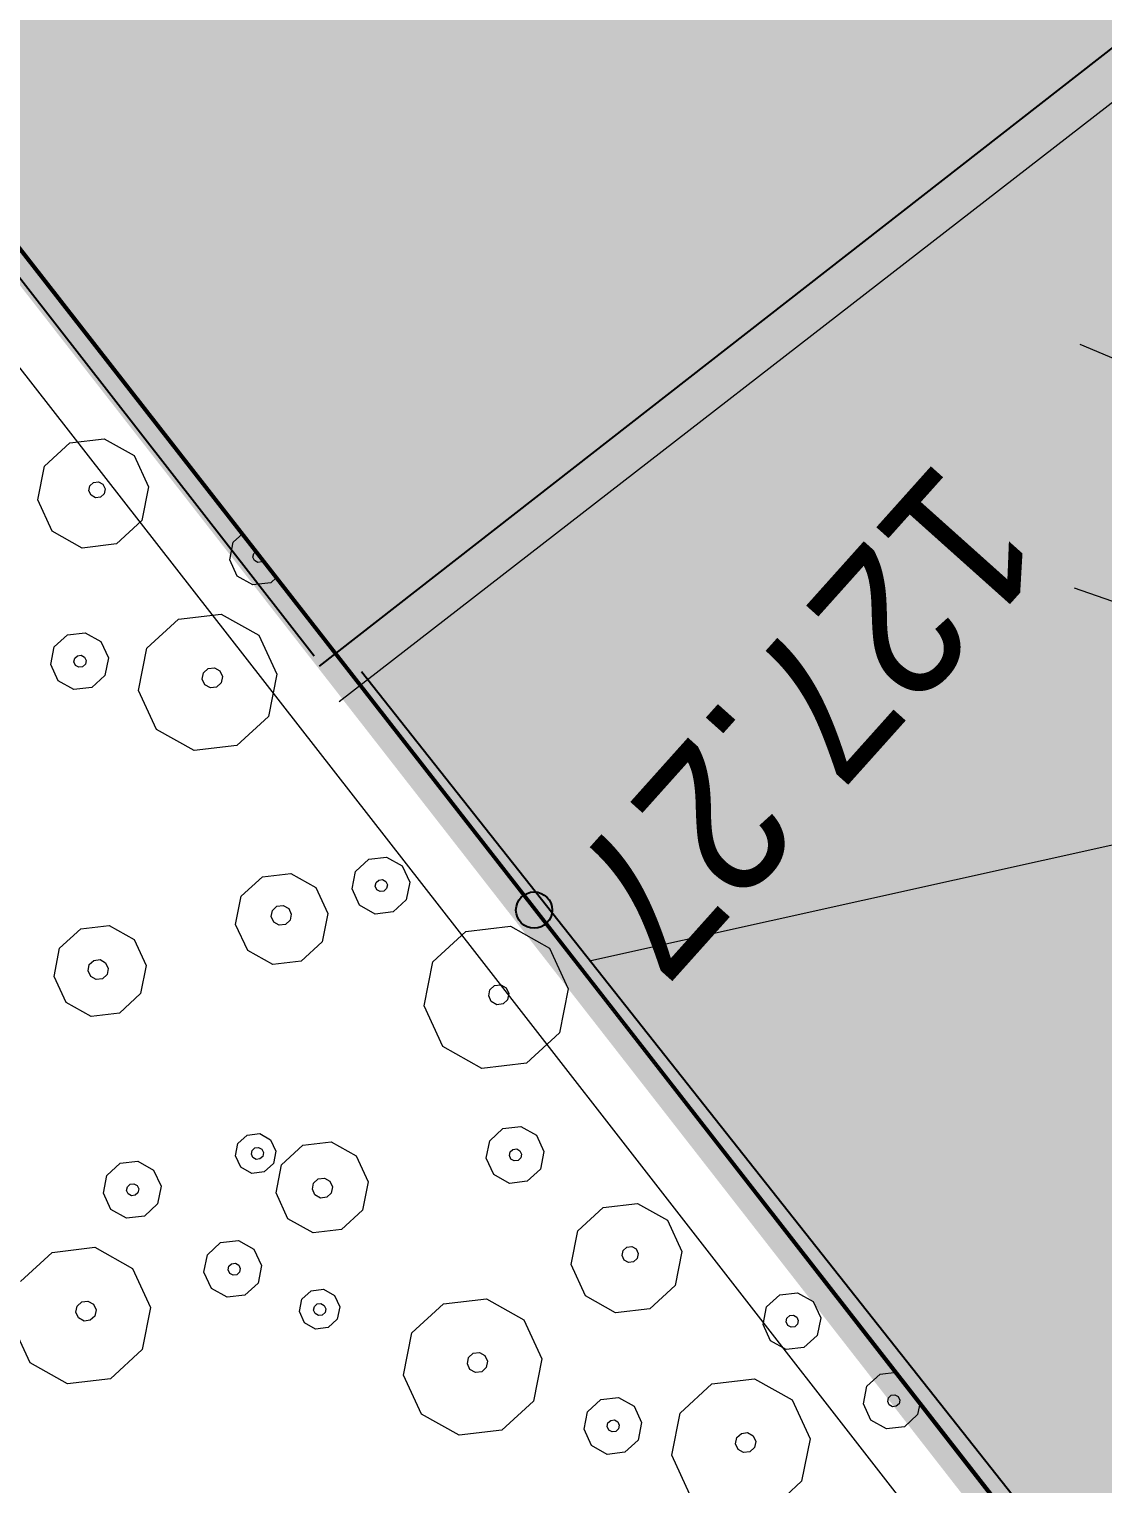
# Model space of a CAD drawing. Header units: metres. Extents: x -2858 to 512, y -1995 to 1252.
# Drawn here: x -452.725 to -449.766, y -161.776 to -157.764 of the extents above; entities that cross this region are included whole.
import ezdxf
from ezdxf.enums import TextEntityAlignment as Align
from ezdxf.lldxf.tags import DXFTag

# ---------------------------------------------------------------- set-up
doc = ezdxf.new("R2010")
doc.units = ezdxf.units.M
doc.header["$PDMODE"] = 33
doc.header["$PDSIZE"] = 0.1
for name, color, linetype in [('Calque commun', 7, 'Continuous'), ('Calque11', 7, 'Continuous'), ('Calque14', 7, 'Continuous'), ('Calque15', 7, 'Continuous'), ('Calque17', 7, 'Continuous')]:
    doc.layers.add(name, color=color, linetype=linetype)
doc.styles.add('Arial12', font='arial.ttf', dxfattribs={"width": 0.9, "height": 0.41584})
doc.styles.add('Arial18', font='arial.ttf', dxfattribs={"height": 0.309252})
tags = doc.linetypes.add('DASHDOT2', pattern=[0.5, 0.25, -0.125, 0, -0.125]).pattern_tags.tags
tags[10:11] = [DXFTag(74, 4), DXFTag(75, 0), DXFTag(340, '0'), DXFTag(46, 1.0), DXFTag(50, 0.0), DXFTag(44, 0.0), DXFTag(45, 0.0)]
tags[8:9] = [DXFTag(74, 4), DXFTag(75, 0), DXFTag(340, '0'), DXFTag(46, 1.0), DXFTag(50, 0.0), DXFTag(44, 0.0), DXFTag(45, 0.0)]
tags[6:7] = [DXFTag(74, 4), DXFTag(75, 0), DXFTag(340, '0'), DXFTag(46, 1.0), DXFTag(50, 0.0), DXFTag(44, 0.0), DXFTag(45, 0.0)]
tags[4:5] = [DXFTag(74, 4), DXFTag(75, 0), DXFTag(340, '0'), DXFTag(46, 1.0), DXFTag(50, 0.0), DXFTag(44, 0.0), DXFTag(45, 0.0)]

# ---------------------------------------------------------------- blocks, each defined once
blk = doc.blocks.new('PointTopo_SPE')
at = {"layer": 'Calque commun', "color": 1, "linetype": 'ByBlock', "lineweight": -2}
blk.add_point((0, 0), dxfattribs=at)
blk = doc.blocks.new('geometrebondepartleger')
at = {"layer": 'Calque commun', "color": 10, "linetype": 'DASHDOT2', "lineweight": 18, "flags": 128}
blk.add_lwpolyline([(45.2867, 98.0868), (42.9361, 93.8756), (22.4919, 69.3549), (46.896, 54.8213), (60.0219, 76.4824), (130.1549, 64.2531), (145.3143, 148.376), (109.3485, 154.881), (91.263, 130.1164), (87.3779, 124.8321), (86.3313, 123.2789), (83.8109, 118.8118), (74.9183, 102.5858), (72.6157, 98.3586), (63.0649, 85.9136), (45.1583, 97.9611)], close=True, dxfattribs=at)
at = {"layer": 'Calque11', "color": 7, "linetype": 'Continuous', "lineweight": 9}
blk.add_polyline3d([(125.0277, 35.9078, 79), (133.3383, 81.851, 79), (145.3136, 148.3761, 79)], dxfattribs=at)
at = {"layer": 'Calque17', "color": 1, "linetype": 'Continuous', "lineweight": 9}
for points in [[(125.174, 36.6886, 79), (126.5286, 44.1348, 79), (125.0378, 35.9435, 79), (126.4161, 43.4883, 79), (128.681, 56.0642, 79), (129.9759, 63.1341, 79), (132.1933, 75.6042, 79), (133.3383, 81.851, 79), (135.2222, 92.3412, 79), (136.4776, 99.3268, 79), (138.1727, 108.7115, 79), (140.4846, 121.4626, 79), (141.0933, 124.9318, 79)], [(125.3707, 36.6528, 79), (126.7254, 44.0992, 79), (125.2346, 35.9078, 79), (126.6129, 43.4526, 79), (128.8778, 56.0285, 79), (130.1727, 63.0986, 79), (132.3901, 75.5687, 79), (133.5351, 81.8153, 79), (135.4191, 92.3058, 79), (136.6745, 99.2914, 79), (138.3695, 108.676, 79), (140.6815, 121.4274, 79), (141.2903, 124.8972, 79)]]:
    blk.add_polyline3d(points, dxfattribs=at)
at = {"layer": 'Calque14', "color": 0, "linetype": 'ByBlock', "lineweight": -2}
blk.add_blockref('PointTopo_SPE', (138.1727, 108.7115, 206.2658), dxfattribs=at)
at = {"layer": 'Calque15', "color": 1, "linetype": 'ByBlock', "lineweight": -2, "style": 'Arial12', "width": 0.9}
blk.add_text('127.27', height=0.41584, dxfattribs=at).set_placement((136.4919, 109.126, 206.2658), align=Align.TOP_LEFT)
blk = doc.blocks.new('new95')
at = {"layer": 'Calque commun', "color": 1, "linetype": 'Continuous', "lineweight": 9}
blk.add_arc((0, 0), 0.5, 0, 359.9994, dxfattribs=at)
blk = doc.blocks.new('new96')
at = {"layer": 'Calque commun', "color": 1, "linetype": 'Continuous', "lineweight": 9}
blk.add_arc((0, 0), 0.5, 0, 359.9994, dxfattribs=at)
blk = doc.blocks.new('DimLine4483')
at = {"layer": 'Calque commun', "color": 1, "linetype": 'Continuous', "lineweight": 9}
for p, q in [((64.5065, 94.9271), (64.57, 95.2712)), ((64.5337, 95.0746), (64.337, 95.1108)), ((64.5337, 95.0746), (67.4397, 94.5384)), ((67.4125, 94.3909), (67.476, 94.7351)), ((67.4397, 94.5384), (67.6364, 94.5021))]:
    blk.add_line(p, q, dxfattribs=at)
at = {"layer": 'Calque commun', "color": 1, "linetype": 'Continuous', "lineweight": 9, "xscale": 0.1000000055765411, "yscale": 0.1000000055765411, "zscale": 0.1000000055765411, "rotation": 349.5466312477312}
for name, p in [('new95', (64.5337, 95.0746)), ('new96', (67.4397, 94.5384))]:
    blk.add_blockref(name, p, dxfattribs=at)
at = {"layer": 'Calque commun', "color": 1, "linetype": 'Continuous', "lineweight": 9, "style": 'Arial18'}
blk.add_text('300', height=0.30925, rotation=349.5466, dxfattribs=at).set_placement((65.9885, 94.8163), align=Align.BOTTOM_CENTER)
blk = doc.blocks.new('pattern')
at = {"layer": 'Calque commun', "color": 54, "linetype": 'Continuous', "lineweight": 9}
for p, q in [((68.2434, 99.0855), (68.2731, 99.1031)), ((68.2731, 99.1031), (68.3223, 99.0984)), ((68.3223, 99.0984), (68.3594, 99.0657)), ((68.2759, 99.0399), (68.2849, 99.0452)), ((68.2849, 99.0452), (68.2952, 99.0442)), ((68.2952, 99.0442), (68.303, 99.0373)), ((68.3594, 99.0657), (68.3702, 99.0174)), ((68.2718, 99.0304), (68.2759, 99.0399)), ((68.274, 99.0202), (68.2718, 99.0304)), ((68.2818, 99.0134), (68.274, 99.0202)), ((68.2922, 99.0124), (68.2818, 99.0134)), ((68.3011, 99.0177), (68.2922, 99.0124)), ((68.3052, 99.0272), (68.3011, 99.0177)), ((68.303, 99.0373), (68.3052, 99.0272)), ((68.3702, 99.0174), (68.3505, 98.972)), ((68.2587, 98.9516), (68.2247, 98.9816)), ((68.3505, 98.972), (68.3079, 98.9469)), ((68.5209, 98.9271), (68.6231, 98.9875)), ((68.6231, 98.9875), (68.7412, 98.9762)), ((68.3079, 98.9469), (68.2587, 98.9516)), ((68.4737, 98.8183), (68.5209, 98.9271)), ((68.4995, 98.7024), (68.4737, 98.8183)), ((68.619, 98.8041), (68.6259, 98.8199)), ((68.6228, 98.7872), (68.619, 98.8041)), ((68.6259, 98.8199), (68.6408, 98.8287)), ((68.6408, 98.8287), (68.658, 98.8271)), ((68.658, 98.8271), (68.671, 98.8156)), ((68.671, 98.8156), (68.6748, 98.7987)), ((68.6357, 98.7757), (68.6228, 98.7872)), ((68.653, 98.7741), (68.6357, 98.7757)), ((68.6679, 98.7829), (68.653, 98.7741)), ((68.6748, 98.7987), (68.6679, 98.7829)), ((68.856, 98.7819), (68.8088, 98.673)), ((68.2328, 98.6807), (68.2525, 98.7261)), ((68.2525, 98.7261), (68.2951, 98.7512)), ((68.2951, 98.7512), (68.3443, 98.7465)), ((68.3443, 98.7465), (68.3813, 98.7138)), ((68.2436, 98.6325), (68.2328, 98.6807)), ((68.295, 98.6756), (68.2991, 98.6851)), ((68.2991, 98.6851), (68.3081, 98.6904)), ((68.3081, 98.6904), (68.3184, 98.6894)), ((68.3184, 98.6894), (68.3262, 98.6825)), ((68.3262, 98.6825), (68.3285, 98.6724)), ((68.3813, 98.7138), (68.3921, 98.6656)), ((68.5885, 98.6239), (68.4995, 98.7024)), ((68.2973, 98.6655), (68.295, 98.6756)), ((68.305, 98.6586), (68.2973, 98.6655)), ((68.3154, 98.6576), (68.305, 98.6586)), ((68.3243, 98.6629), (68.3154, 98.6576)), ((68.3285, 98.6724), (68.3243, 98.6629)), ((68.3921, 98.6656), (68.3724, 98.6202)), ((68.8088, 98.673), (68.7066, 98.6126)), ((68.2806, 98.5997), (68.2436, 98.6325)), ((68.3724, 98.6202), (68.3298, 98.595)), ((68.7066, 98.6126), (68.5885, 98.6239)), ((68.3298, 98.595), (68.2806, 98.5997)), ((68.7968, 98.5511), (68.8394, 98.5763)), ((68.8394, 98.5763), (68.8886, 98.5716)), ((68.8886, 98.5716), (68.9257, 98.5388)), ((68.7771, 98.5058), (68.7968, 98.5511)), ((68.9257, 98.5388), (68.9364, 98.4906)), ((68.7879, 98.4575), (68.7771, 98.5058)), ((68.8393, 98.5006), (68.8435, 98.5102)), ((68.8416, 98.4905), (68.8393, 98.5006)), ((68.8494, 98.4836), (68.8416, 98.4905)), ((68.8435, 98.5102), (68.8524, 98.5154)), ((68.8597, 98.4826), (68.8494, 98.4836)), ((68.8524, 98.5154), (68.8627, 98.5145)), ((68.8686, 98.4879), (68.8597, 98.4826)), ((68.8627, 98.5145), (68.8705, 98.5076)), ((68.8728, 98.4974), (68.8686, 98.4879)), ((68.8705, 98.5076), (68.8728, 98.4974)), ((68.9364, 98.4906), (68.9167, 98.4452)), ((68.8249, 98.4248), (68.7879, 98.4575)), ((68.9167, 98.4452), (68.8742, 98.4201)), ((68.8742, 98.4201), (68.8249, 98.4248)), ((68.3719, 98.3191), (68.4536, 98.3674)), ((68.4536, 98.3674), (68.5481, 98.3584)), ((68.5481, 98.3584), (68.6193, 98.2956)), ((68.3341, 98.232), (68.3719, 98.3191)), ((68.6193, 98.2956), (68.6399, 98.2029)), ((68.8494, 98.2292), (68.9516, 98.2895)), ((68.9516, 98.2895), (69.0697, 98.2783)), ((68.4558, 98.2334), (68.4678, 98.2404)), ((68.4678, 98.2404), (68.4815, 98.2391)), ((69.0697, 98.2783), (69.1587, 98.1997)), ((68.3547, 98.1394), (68.3341, 98.232)), ((68.4503, 98.2207), (68.4558, 98.2334)), ((68.4533, 98.2071), (68.4503, 98.2207)), ((68.4637, 98.198), (68.4533, 98.2071)), ((68.4894, 98.2037), (68.4775, 98.1967)), ((68.4815, 98.2391), (68.4919, 98.2299)), ((68.4949, 98.2164), (68.4894, 98.2037)), ((68.4919, 98.2299), (68.4949, 98.2164)), ((68.6399, 98.2029), (68.6021, 98.1158)), ((68.8022, 98.1203), (68.8494, 98.2292)), ((69.1587, 98.1997), (69.1845, 98.0839)), ((68.4775, 98.1967), (68.4637, 98.198)), ((68.4259, 98.0765), (68.3547, 98.1394)), ((68.828, 98.0045), (68.8022, 98.1203)), ((68.9475, 98.1061), (68.9544, 98.122)), ((68.9544, 98.122), (68.9693, 98.1308)), ((68.9693, 98.1308), (68.9865, 98.1291)), ((68.9865, 98.1291), (68.9995, 98.1177)), ((68.6021, 98.1158), (68.5204, 98.0675)), ((68.9512, 98.0892), (68.9475, 98.1061)), ((68.9642, 98.0778), (68.9512, 98.0892)), ((68.9963, 98.0849), (68.9814, 98.0761)), ((69.0032, 98.1008), (68.9963, 98.0849)), ((68.9995, 98.1177), (69.0032, 98.1008)), ((69.1845, 98.0839), (69.1373, 97.975)), ((68.5204, 98.0675), (68.4259, 98.0765)), ((68.9814, 98.0761), (68.9642, 98.0778)), ((68.9169, 97.926), (68.828, 98.0045)), ((69.1373, 97.975), (69.0351, 97.9147)), ((69.0351, 97.9147), (68.9169, 97.926)), ((68.4001, 97.8065), (68.4197, 97.8518)), ((68.4197, 97.8518), (68.4623, 97.877)), ((68.4623, 97.877), (68.5115, 97.8723)), ((68.5115, 97.8723), (68.5486, 97.8395)), ((68.5486, 97.8395), (68.5593, 97.7913)), ((68.4108, 97.7582), (68.4001, 97.8065)), ((68.4623, 97.8013), (68.4664, 97.8109)), ((68.4645, 97.7912), (68.4623, 97.8013)), ((68.4664, 97.8109), (68.4753, 97.8161)), ((68.4753, 97.8161), (68.4857, 97.8152)), ((68.4857, 97.8152), (68.4935, 97.8083)), ((68.4957, 97.7981), (68.4916, 97.7886)), ((68.4935, 97.8083), (68.4957, 97.7981)), ((68.4479, 97.7255), (68.4108, 97.7582)), ((68.4723, 97.7843), (68.4645, 97.7912)), ((68.4826, 97.7833), (68.4723, 97.7843)), ((68.4916, 97.7886), (68.4826, 97.7833)), ((68.5593, 97.7913), (68.5397, 97.7459)), ((68.4971, 97.7208), (68.4479, 97.7255)), ((68.5397, 97.7459), (68.4971, 97.7208)), ((69.1003, 97.6865), (69.1141, 97.7183)), ((69.1141, 97.7183), (69.1439, 97.7358)), ((69.1439, 97.7358), (69.1783, 97.7326)), ((69.1783, 97.7326), (69.2043, 97.7097)), ((69.1078, 97.6527), (69.1003, 97.6865)), ((69.1397, 97.6837), (69.1439, 97.6933)), ((69.142, 97.6736), (69.1397, 97.6837)), ((69.1439, 97.6933), (69.1528, 97.6986)), ((69.1528, 97.6986), (69.1631, 97.6976)), ((69.1631, 97.6976), (69.1709, 97.6907)), ((69.1732, 97.6806), (69.1691, 97.671)), ((69.1709, 97.6907), (69.1732, 97.6806)), ((69.2043, 97.7097), (69.2118, 97.6759)), ((68.0407, 97.6026), (68.1471, 97.6655)), ((68.1471, 97.6655), (68.2702, 97.6538)), ((68.2702, 97.6538), (68.3629, 97.5719)), ((69.1338, 97.6298), (69.1078, 97.6527)), ((69.1498, 97.6667), (69.142, 97.6736)), ((69.1601, 97.6658), (69.1498, 97.6667)), ((69.1691, 97.671), (69.1601, 97.6658)), ((69.198, 97.6441), (69.1682, 97.6265)), ((69.2118, 97.6759), (69.198, 97.6441)), ((67.9915, 97.4892), (68.0407, 97.6026)), ((69.1682, 97.6265), (69.1338, 97.6298)), ((68.3629, 97.5719), (68.3897, 97.4513)), ((68.8053, 97.5472), (68.8735, 97.5874)), ((68.8735, 97.5874), (68.9522, 97.5799)), ((68.9522, 97.5799), (69.0115, 97.5276)), ((68.7739, 97.4746), (68.8053, 97.5472)), ((69.0115, 97.5276), (69.0287, 97.4503)), ((68.0184, 97.3686), (67.9915, 97.4892)), ((68.1527, 97.4735), (68.1596, 97.4894)), ((68.1596, 97.4894), (68.1745, 97.4982)), ((68.1745, 97.4982), (68.1918, 97.4965)), ((68.1918, 97.4965), (68.2047, 97.4851)), ((68.2047, 97.4851), (68.2085, 97.4682)), ((68.8741, 97.4669), (68.881, 97.4828)), ((68.881, 97.4828), (68.8959, 97.4916)), ((68.8959, 97.4916), (68.9131, 97.49)), ((68.9131, 97.49), (68.9261, 97.4785)), ((68.9261, 97.4785), (68.9298, 97.4616)), ((69.1534, 97.4362), (69.173, 97.4816)), ((69.173, 97.4816), (69.2156, 97.5067)), ((69.2156, 97.5067), (69.2648, 97.502)), ((69.2648, 97.502), (69.3019, 97.4693)), ((68.1565, 97.4566), (68.1527, 97.4735)), ((68.1695, 97.4452), (68.1565, 97.4566)), ((68.1867, 97.4435), (68.1695, 97.4452)), ((68.2016, 97.4523), (68.1867, 97.4435)), ((68.2085, 97.4682), (68.2016, 97.4523)), ((68.3897, 97.4513), (68.3406, 97.3379)), ((68.7911, 97.3974), (68.7739, 97.4746)), ((68.8779, 97.4501), (68.8741, 97.4669)), ((68.8908, 97.4386), (68.8779, 97.4501)), ((68.9081, 97.437), (68.8908, 97.4386)), ((68.923, 97.4458), (68.9081, 97.437)), ((68.9298, 97.4616), (68.923, 97.4458)), ((69.0287, 97.4503), (68.9972, 97.3778)), ((69.2143, 97.434), (69.2184, 97.4435)), ((69.2184, 97.4435), (69.2274, 97.4488)), ((69.2274, 97.4488), (69.2377, 97.4478)), ((69.2377, 97.4478), (69.2455, 97.441)), ((69.2455, 97.441), (69.2477, 97.4308)), ((69.3019, 97.4693), (69.3127, 97.421)), ((68.8504, 97.3451), (68.7911, 97.3974)), ((69.1641, 97.3879), (69.1534, 97.4362)), ((69.2165, 97.4239), (69.2143, 97.434)), ((69.2243, 97.417), (69.2165, 97.4239)), ((69.2347, 97.416), (69.2243, 97.417)), ((69.2436, 97.4213), (69.2347, 97.416)), ((69.2477, 97.4308), (69.2436, 97.4213)), ((69.3127, 97.421), (69.293, 97.3757)), ((68.1111, 97.2868), (68.0184, 97.3686)), ((68.9972, 97.3778), (68.9291, 97.3375)), ((69.2012, 97.3552), (69.1641, 97.3879)), ((69.293, 97.3757), (69.2504, 97.3505)), ((69.4634, 97.3308), (69.5656, 97.3911)), ((69.5656, 97.3911), (69.6837, 97.3799)), ((69.6837, 97.3799), (69.7727, 97.3013)), ((68.3406, 97.3379), (68.2341, 97.275)), ((68.9291, 97.3375), (68.8504, 97.3451)), ((68.9117, 97.3007), (68.9415, 97.3183)), ((68.9415, 97.3183), (68.9759, 97.315)), ((69.2504, 97.3505), (69.2012, 97.3552)), ((69.4162, 97.2219), (69.4634, 97.3308)), ((68.2341, 97.275), (68.1111, 97.2868)), ((68.8979, 97.269), (68.9117, 97.3007)), ((68.9335, 97.2686), (68.9377, 97.2781)), ((68.9377, 97.2781), (68.9466, 97.2834)), ((68.9466, 97.2834), (68.9569, 97.2824)), ((68.9569, 97.2824), (68.9647, 97.2756)), ((68.9759, 97.315), (69.0019, 97.2921)), ((69.0019, 97.2921), (69.0094, 97.2584)), ((69.7727, 97.3013), (69.7985, 97.1855)), ((68.9054, 97.2352), (68.8979, 97.269)), ((68.9358, 97.2585), (68.9335, 97.2686)), ((68.9436, 97.2516), (68.9358, 97.2585)), ((68.9539, 97.2506), (68.9436, 97.2516)), ((68.9629, 97.2559), (68.9539, 97.2506)), ((68.967, 97.2654), (68.9629, 97.2559)), ((68.9647, 97.2756), (68.967, 97.2654)), ((69.0094, 97.2584), (68.9956, 97.2266)), ((68.9314, 97.2123), (68.9054, 97.2352)), ((68.9658, 97.209), (68.9314, 97.2123)), ((68.9956, 97.2266), (68.9658, 97.209)), ((69.442, 97.1061), (69.4162, 97.2219)), ((69.5615, 97.2077), (69.5684, 97.2236)), ((69.5653, 97.1908), (69.5615, 97.2077)), ((69.5684, 97.2236), (69.5833, 97.2324)), ((69.5833, 97.2324), (69.6005, 97.2307)), ((69.6005, 97.2307), (69.6135, 97.2193)), ((69.6173, 97.2024), (69.6104, 97.1865)), ((69.6135, 97.2193), (69.6173, 97.2024)), ((69.5782, 97.1794), (69.5653, 97.1908)), ((69.5955, 97.1777), (69.5782, 97.1794)), ((69.6104, 97.1865), (69.5955, 97.1777)), ((69.7985, 97.1855), (69.7513, 97.0766)), ((69.1753, 97.0844), (69.195, 97.1297)), ((69.195, 97.1297), (69.2376, 97.1549)), ((69.2376, 97.1549), (69.2868, 97.1502)), ((69.2868, 97.1502), (69.3238, 97.1174)), ((69.3238, 97.1174), (69.3346, 97.0692)), ((68.0934, 97.0357), (68.1131, 97.0811)), ((68.1131, 97.0811), (68.1557, 97.1062)), ((68.1557, 97.1062), (68.2049, 97.1015)), ((68.2049, 97.1015), (68.242, 97.0688)), ((69.1861, 97.0361), (69.1753, 97.0844)), ((69.2375, 97.0792), (69.2416, 97.0888)), ((69.2398, 97.0691), (69.2375, 97.0792)), ((69.2416, 97.0888), (69.2506, 97.094)), ((69.2506, 97.094), (69.2609, 97.0931)), ((69.2609, 97.0931), (69.2687, 97.0862)), ((69.271, 97.076), (69.2668, 97.0665)), ((69.2687, 97.0862), (69.271, 97.076)), ((69.531, 97.0275), (69.442, 97.1061)), ((68.1042, 96.9875), (68.0934, 97.0357)), ((68.1556, 97.0306), (68.1598, 97.0401)), ((68.1598, 97.0401), (68.1687, 97.0454)), ((68.1687, 97.0454), (68.179, 97.0444)), ((68.179, 97.0444), (68.1868, 97.0375)), ((68.1868, 97.0375), (68.1891, 97.0274)), ((68.242, 97.0688), (68.2527, 97.0205)), ((69.2231, 97.0034), (69.1861, 97.0361)), ((69.2475, 97.0622), (69.2398, 97.0691)), ((69.2579, 97.0612), (69.2475, 97.0622)), ((69.2668, 97.0665), (69.2579, 97.0612)), ((69.3346, 97.0692), (69.3149, 97.0238)), ((68.1579, 97.0205), (68.1556, 97.0306)), ((68.1657, 97.0136), (68.1579, 97.0205)), ((68.176, 97.0126), (68.1657, 97.0136)), ((68.1849, 97.0179), (68.176, 97.0126)), ((68.1891, 97.0274), (68.1849, 97.0179)), ((68.2527, 97.0205), (68.233, 96.9752)), ((68.3281, 96.9707), (68.3963, 97.0109)), ((68.3963, 97.0109), (68.475, 97.0034)), ((68.475, 97.0034), (68.5343, 96.9511)), ((69.2723, 96.9987), (69.2231, 97.0034)), ((69.3149, 97.0238), (69.2723, 96.9987)), ((69.6491, 97.0163), (69.531, 97.0275)), ((68.1412, 96.9547), (68.1042, 96.9875)), ((68.233, 96.9752), (68.1905, 96.95)), ((68.2967, 96.8981), (68.3281, 96.9707)), ((68.1905, 96.95), (68.1412, 96.9547)), ((68.5343, 96.9511), (68.5515, 96.8739)), ((68.3139, 96.8209), (68.2967, 96.8981)), ((68.3897, 96.8808), (68.3966, 96.8966)), ((68.3934, 96.8639), (68.3897, 96.8808)), ((68.3966, 96.8966), (68.4115, 96.9054)), ((68.4115, 96.9054), (68.4287, 96.9038)), ((68.4287, 96.9038), (68.4417, 96.8923)), ((68.4454, 96.8755), (68.4385, 96.8596)), ((68.4417, 96.8923), (68.4454, 96.8755)), ((68.4064, 96.8524), (68.3934, 96.8639)), ((68.4236, 96.8508), (68.4064, 96.8524)), ((68.4385, 96.8596), (68.4236, 96.8508)), ((68.5515, 96.8739), (68.5201, 96.8013)), ((68.3732, 96.7686), (68.3139, 96.8209)), ((68.5201, 96.8013), (68.4519, 96.7611)), ((68.4519, 96.7611), (68.3732, 96.7686)), ((68.7687, 96.6931), (68.8368, 96.7334)), ((68.8368, 96.7334), (68.9156, 96.7259)), ((68.9156, 96.7259), (68.9749, 96.6735)), ((68.7373, 96.6206), (68.7687, 96.6931)), ((68.9749, 96.6735), (68.9921, 96.5963)), ((68.7545, 96.5434), (68.7373, 96.6206)), ((68.8377, 96.6047), (68.8446, 96.6206)), ((68.8414, 96.5878), (68.8377, 96.6047)), ((68.8446, 96.6206), (68.8595, 96.6294)), ((68.8595, 96.6294), (68.8767, 96.6277)), ((68.8767, 96.6277), (68.8897, 96.6163)), ((68.8934, 96.5994), (68.8865, 96.5835)), ((68.8897, 96.6163), (68.8934, 96.5994)), ((68.9921, 96.5963), (68.9606, 96.5237)), ((68.8544, 96.5764), (68.8414, 96.5878)), ((68.8716, 96.5747), (68.8544, 96.5764)), ((68.8865, 96.5835), (68.8716, 96.5747)), ((68.8138, 96.491), (68.7545, 96.5434)), ((68.9606, 96.5237), (68.8925, 96.4835)), ((67.9303, 96.4256), (68.0324, 96.4859)), ((68.0324, 96.4859), (68.1506, 96.4747)), ((68.1506, 96.4747), (68.2395, 96.3961)), ((68.8925, 96.4835), (68.8138, 96.491)), ((67.8831, 96.3167), (67.9303, 96.4256)), ((68.2395, 96.3961), (68.2653, 96.2803)), ((67.9089, 96.2009), (67.8831, 96.3167)), ((68.0283, 96.3025), (68.0352, 96.3184)), ((68.0352, 96.3184), (68.0501, 96.3272)), ((68.0501, 96.3272), (68.0674, 96.3255)), ((68.0674, 96.3255), (68.0803, 96.3141)), ((68.0803, 96.3141), (68.0841, 96.2972)), ((68.0321, 96.2856), (68.0283, 96.3025)), ((68.0451, 96.2742), (68.0321, 96.2856)), ((68.0623, 96.2725), (68.0451, 96.2742)), ((68.0772, 96.2813), (68.0623, 96.2725)), ((68.0841, 96.2972), (68.0772, 96.2813)), ((68.2653, 96.2803), (68.2181, 96.1714)), ((67.7317, 96.2471), (67.7536, 96.245)), ((67.7536, 96.245), (67.7907, 96.2123)), ((67.7907, 96.2123), (67.8014, 96.164)), ((67.9978, 96.1224), (67.9089, 96.2009)), ((67.7247, 96.1561), (67.7154, 96.1569)), ((67.7211, 96.1885), (67.7277, 96.1879)), ((67.7337, 96.1613), (67.7247, 96.1561)), ((67.7277, 96.1879), (67.7355, 96.181)), ((67.7378, 96.1709), (67.7337, 96.1613)), ((67.7355, 96.181), (67.7378, 96.1709)), ((67.8014, 96.164), (67.7817, 96.1186)), ((68.2181, 96.1714), (68.1159, 96.1111)), ((67.7817, 96.1186), (67.7392, 96.0935)), ((68.1159, 96.1111), (67.9978, 96.1224)), ((67.7392, 96.0935), (67.7046, 96.0968)), ((68.2061, 96.0496), (68.2487, 96.0747)), ((68.2487, 96.0747), (68.2979, 96.07)), ((68.1864, 96.0042), (68.2061, 96.0496)), ((68.2979, 96.07), (68.335, 96.0373)), ((68.335, 96.0373), (68.3457, 95.989)), ((68.1972, 95.9559), (68.1864, 96.0042)), ((68.2486, 95.9991), (68.2528, 96.0086)), ((68.2509, 95.9889), (68.2486, 95.9991)), ((68.2528, 96.0086), (68.2617, 96.0139)), ((68.2617, 96.0139), (68.272, 96.0129)), ((68.272, 96.0129), (68.2798, 96.006)), ((68.2821, 95.9959), (68.278, 95.9864)), ((68.2798, 96.006), (68.2821, 95.9959)), ((68.2343, 95.9232), (68.1972, 95.9559)), ((68.2587, 95.9821), (68.2509, 95.9889)), ((68.269, 95.9811), (68.2587, 95.9821)), ((68.278, 95.9864), (68.269, 95.9811)), ((68.3457, 95.989), (68.3261, 95.9437)), ((68.2835, 95.9185), (68.2343, 95.9232)), ((68.3261, 95.9437), (68.2835, 95.9185)), ((67.7812, 95.8176), (67.8629, 95.8658)), ((67.8629, 95.8658), (67.9574, 95.8568)), ((67.9574, 95.8568), (68.0286, 95.794)), ((67.7434, 95.7305), (67.7812, 95.8176)), ((68.0286, 95.794), (68.0492, 95.7013)), ((67.7641, 95.6378), (67.7434, 95.7305)), ((67.8596, 95.7191), (67.8652, 95.7318)), ((67.8626, 95.7056), (67.8596, 95.7191)), ((67.8652, 95.7318), (67.8771, 95.7388)), ((67.8771, 95.7388), (67.8909, 95.7375)), ((67.8909, 95.7375), (67.9012, 95.7284)), ((67.9042, 95.7149), (67.8987, 95.7022)), ((67.9012, 95.7284), (67.9042, 95.7149)), ((67.873, 95.6964), (67.8626, 95.7056)), ((67.8868, 95.6951), (67.873, 95.6964)), ((67.8987, 95.7022), (67.8868, 95.6951)), ((68.0492, 95.7013), (68.0115, 95.6143)), ((67.8352, 95.575), (67.7641, 95.6378)), ((68.0115, 95.6143), (67.9297, 95.566)), ((67.9297, 95.566), (67.8352, 95.575))]:
    blk.add_line(p, q, dxfattribs=at)
at = {"layer": 'Calque commun', "color": 7, "linetype": 'Continuous', "lineweight": 9}
mesh = blk.add_polyface(dxfattribs=at)
corners = [(70.8497, 113.5412), (53.8349, 19.1692), (74.7282, 106.3237), (76.0435, 113.5984), (74.769, 106.1763), (58.8077, 18.2701), (114.1703, 105.207), (114.1703, 98.5387)]
mesh.append_faces([[corners[k] for k in face] for face in [(3, 4, 6)]], dxfattribs={"vtx0": -1, "vtx1": -1, "color": 7})
mesh.append_faces([[corners[k] for k in face] for face in [(3, 2, 4)]], dxfattribs={"vtx0": -1, "vtx2": -1, "color": 7})
mesh.append_faces([[corners[k] for k in face] for face in [(5, 2, 1)]], dxfattribs={"vtx1": -1, "color": 7})
mesh.append_faces([[corners[k] for k in face] for face in [(0, 1, 2), (3, 0, 2)]], dxfattribs={"vtx1": -1, "vtx2": -1, "color": 7})
mesh.append_faces([[corners[k] for k in face] for face in [(4, 7, 6)]], dxfattribs={"vtx2": -1, "color": 7})

msp = doc.modelspace()

# ---------------------------------------------------------------- hatches: boundary and pattern name
at = {"layer": 'Calque commun', "linetype": 'Continuous', "lineweight": 9}
msp.add_hatch(color=61, dxfattribs=at).paths.add_polyline_path([(-442.3324, -171.841), (-440.6874, -170.5881), (-441.6468, -169.3216), (-440.8909, -168.7717), (-446.5551, -161.2386), (-441.3435, -157.1596), (-440.2144, -158.6736), (-434.1623, -154.1086), (-438.0533, -149.1044), (-449.4404, -157.9558), (-449.5577, -157.8256), (-446.0903, -155.0884), (-447.8929, -152.7344), (-451.3973, -155.4519), (-457.1908, -147.9762), (-451.9742, -143.8787), (-455.9433, -138.6064), (-463.6443, -144.4911)])

# ---------------------------------------------------------------- linework, layer by layer
at = {"layer": 'Calque commun', "color": 160, "linetype": 'ByBlock', "lineweight": -2}
for p, q in [((-463.7203, -144.3729), (-451.9397, -159.4925)), ((-449.6111, -157.7148), (-451.9259, -159.5209)), ((-442.1861, -171.7086), (-451.8092, -159.5366))]:
    msp.add_line(p, q, dxfattribs=at)
at = {"layer": 'Calque commun', "color": 20, "linetype": 'Continuous', "lineweight": 9}
msp.add_line((-438.1054, -148.9425), (-451.8704, -159.6194), dxfattribs=at)
at = {"layer": 'Calque commun', "color": 7, "linetype": 'Continuous', "lineweight": 9}
for p, q in [((-449.021, -158.9733), (-449.8281, -158.6344)), ((-449.1817, -159.5362), (-449.8442, -159.3064)), ((-449.2787, -159.9127), (-451.177, -160.3336))]:
    msp.add_line(p, q, dxfattribs=at)

# ---------------------------------------------------------------- block references
at = {"layer": 'Calque commun', "color": 0, "linetype": 'ByBlock', "lineweight": -2, "rotation": 228.1617603435354}
for name, p in [('geometrebondepartleger', (-440.1616, 15.2632)), ('pattern', (-478.5712, -44.6144))]:
    msp.add_blockref(name, p, dxfattribs=at)
at = {"layer": 'Calque commun', "color": 1, "linetype": 'Continuous', "lineweight": 9, "rotation": 228.1617603435354}
msp.add_blockref('DimLine4483', (-478.5712, -44.6144), dxfattribs=at)

doc.saveas('drawing.dxf')
